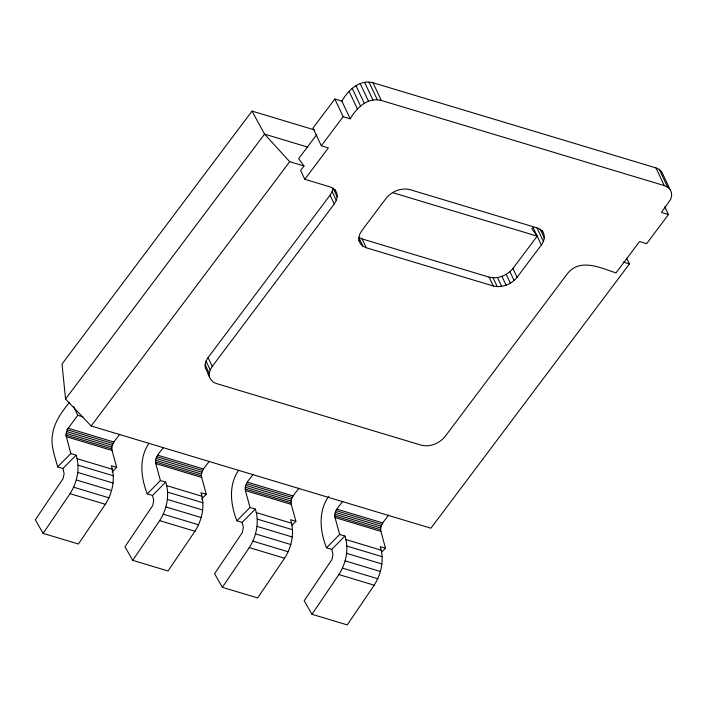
<?xml version="1.0" encoding="UTF-8"?>
<svg xmlns="http://www.w3.org/2000/svg" width="707" height="707" viewBox="0 0 707 707"><rect width="100%" height="100%" fill="white"/><g stroke="black" fill="none" stroke-linecap="round" stroke-linejoin="round"><path stroke-width="1.06" d="M112.015 472.064L116.655 467.354L111.37 465.763C115.595 478.666 112.537 493.044 105.325 504.294L78.406 544.001L43.127 533.387L70.046 493.68C77.249 482.43 80.306 468.052 76.082 455.149L70.788 453.549L65.945 435.061L67.121 429.732L77.743 415.318L73.572 406.463M201.636 499.027L206.276 494.317L200.982 492.726C205.207 505.638 202.149 520.007 194.946 531.257L168.019 570.973L132.739 560.351L159.658 520.644C166.87 509.394 169.927 495.015 165.703 482.112L160.409 480.521L155.796 463.615C154.294 457.111 160.233 452.206 163.476 447.443M292.026 525.213L295.888 521.289L290.595 519.698C294.819 532.601 291.761 546.979 284.559 558.23L257.64 597.936L222.36 587.323L249.279 547.607C256.482 536.357 259.54 521.987 255.315 509.075L250.022 507.485L245.417 490.578C243.915 484.074 249.845 479.169 253.097 474.415M381.639 552.176L385.509 548.252L380.216 546.661C384.44 559.564 381.382 573.943 374.171 585.193L347.252 624.9L311.973 614.286L338.892 574.579C346.103 563.329 349.161 548.95 344.936 536.047L339.643 534.448L335.03 517.551C333.527 511.037 339.457 506.141 342.709 501.378M116.655 467.354L112.051 450.447C110.548 443.943 116.478 439.038 119.73 434.284M206.276 494.317L201.663 477.419C200.161 470.906 206.099 466.01 209.343 461.247M295.888 521.289L291.284 504.383C289.782 497.878 295.712 492.973 298.964 488.21M385.509 548.252L380.896 531.355C379.394 524.841 385.324 519.945 388.576 515.182M664.766 206.718L668.46 214.583L646.622 243.659L639.57 241.538L615.991 272.92C600.588 267.838 579.537 257.551 567.12 274.06L445.092 436.511C439.542 443.404 430.015 447.363 421.266 445.18L216.634 383.609C209.458 381.789 208.574 373.429 205.33 367.967C204.562 364.255 205.931 360.597 208.061 357.592L330.089 195.141L332.122 191.65L333.059 188.115L337.221 196.961L336.285 200.505L334.261 203.987L212.224 366.438L210.2 369.929L209.263 373.464L209.493 376.813M358.652 239.982L360.499 243.915L362.938 246.23L366.261 247.768L493.274 285.99C502.023 288.164 511.541 284.214 517.091 277.312L541.359 245.002C544.558 240.91 545.433 235.06 542.242 230.694M149.009 443.236C138.616 458.286 140.967 477.693 147.25 493.866L152.544 495.457L153.737 500.476L152.721 505.567L124.962 546.776L132.739 560.351M238.621 470.208C228.237 485.258 230.588 504.665 236.872 520.829L242.165 522.42L243.358 527.449L242.342 532.53L214.583 573.739L222.36 587.323M328.808 496.234C317.92 511.408 319.962 531.302 326.484 547.801L331.777 549.392L332.97 554.412L331.954 559.502L304.196 600.711L311.973 614.286M314.279 129.823L252.019 111.096L62.013 364.034L65.557 399.022L91.159 425.976L430.917 528.217L629.451 263.914L626.552 258.249M65.557 399.022L264.559 134.118L252.019 111.096M69.507 402.292C61.624 412.004 53.9 422.627 52.371 435.424C50.701 446.258 55.031 456.598 57.638 466.903L62.932 468.494L64.125 473.513L63.109 478.604L35.35 519.813L43.127 533.387M670.042 189.458L667.602 187.143L664.28 185.596L381.32 100.456C367.808 96.93 356.346 108.03 350.221 118.82L341.888 101.128L334.835 98.998L312.998 128.073L321.323 145.775L328.375 147.896L304.797 179.286L329.851 186.825L333.174 188.362L335.604 190.678M91.159 425.976L289.702 161.682L303.983 165.977L300.634 170.431L304.797 179.286M316.807 134.516L298.663 158.668L303.983 165.977M341.888 101.128C348.021 90.328 359.483 79.228 372.996 82.754L655.955 167.904L659.278 169.441L661.708 171.757L671.42 192.384L671.65 195.742L670.722 199.277L661.407 212.462L668.46 214.583M321.323 145.775L343.16 116.699L334.835 98.998M362.938 246.23L358.776 237.375L362.09 238.922L489.111 277.135C497.852 279.318 507.379 275.359 512.928 268.466L537.196 236.156L531.876 228.838L533.034 227.309L541.359 245.002M57.638 466.903L70.788 453.549M62.932 468.494L76.082 455.149M147.25 493.866L160.409 480.521M152.544 495.457L165.703 482.112M236.872 520.829L250.022 507.485M242.165 522.42L255.315 509.075M326.484 547.801L339.643 534.448M331.777 549.392L344.936 536.047M343.16 116.699L350.221 118.82M307.863 147.153L264.559 134.118L289.702 161.682M392.518 192.622L537.196 236.156M623.335 262.076L629.451 263.914M77.743 415.318L83.028 416.909M68.049 428.221L113.915 442.025M157.661 455.184L203.528 468.988M247.282 482.156L293.149 495.952M336.894 509.12L382.761 522.924M67.121 429.732L112.987 443.528M156.742 456.695L202.609 470.5M246.354 483.659L292.221 497.463M335.975 510.631L381.842 524.426M66.431 431.464L112.298 445.26M156.053 458.428L201.919 472.232M245.665 485.391L291.531 499.195M335.277 512.363L381.144 526.158M66.025 433.285L111.892 447.089M155.646 460.257L201.513 474.052M245.258 487.22L291.125 501.024M334.879 514.183L380.746 527.988M65.945 435.061L111.812 448.865M155.558 462.024L201.424 475.829M245.179 488.997L291.045 502.792M334.791 515.96L380.658 529.764M66.184 436.652L112.051 450.447M155.796 463.615L201.663 477.419M245.417 490.578L291.284 504.383M335.03 517.551L380.896 531.355M77.045 458.666L112.325 469.28M166.658 485.629L201.946 496.243M256.279 512.602L291.558 523.215M345.891 539.565L381.179 550.179M78.062 465.179L113.341 475.793M167.674 492.143L202.953 502.765M257.286 519.115L292.574 529.729M346.907 546.078L382.187 556.692M77.805 472.453L113.085 483.067M167.418 499.416L202.706 510.03M257.039 526.379L292.318 537.002M346.651 553.351L381.93 563.965M76.303 479.973L111.582 490.587M165.915 506.937L201.195 517.551M255.536 533.9L290.816 544.523M345.149 560.872L380.428 571.486M73.652 487.211L108.931 497.834M163.264 514.183L198.552 524.797M252.885 541.147L288.164 551.76M342.497 568.119L377.785 578.733M70.046 493.68L105.325 504.294M159.658 520.644L194.946 531.257M249.279 547.607L284.559 558.23M338.892 574.579L374.171 585.193M542.711 231.693L540.281 229.377L536.958 227.84L409.936 189.617C401.196 187.435 391.669 191.394 386.119 198.296L361.851 230.597L359.819 234.088L358.891 237.632L359.121 240.981M659.278 169.441L667.602 187.143M655.955 167.904L664.28 185.596M540.157 229.13L544.319 237.976M536.913 227.751L543.391 241.52M512.928 268.466L517.091 277.312M509.933 271.665L514.095 280.511M506.185 274.351L510.348 283.207M501.935 276.357L506.097 285.204M497.463 277.533L501.625 286.379M493.088 277.798L497.26 286.644M489.111 277.135L493.274 285.99M372.996 82.754L381.32 100.456M369.01 82.1L377.335 99.793M364.635 82.366L372.96 100.058M360.172 83.541L368.497 101.234M355.913 85.538L364.246 103.24M352.166 88.234L360.49 105.926M349.17 91.433L357.503 109.125M362.09 238.922L366.261 247.768M335.136 189.679L336.983 193.612L337.221 196.961M332.122 191.65L336.285 200.505M330.089 195.141L334.261 203.987M208.061 357.592L212.224 366.438M206.029 361.074L210.2 369.929M205.101 364.618L209.263 373.464"/></g></svg>
